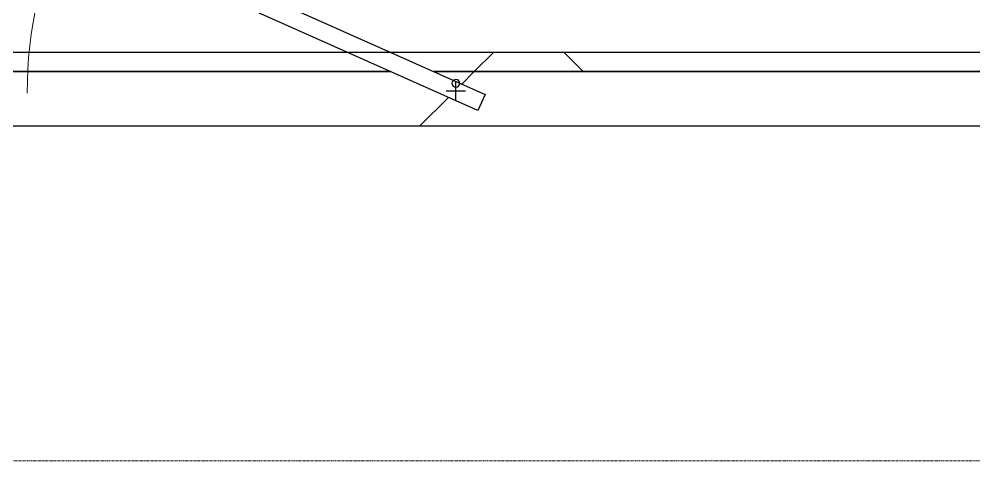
# Model space of a CAD drawing. Header units: millimetres. Extents: x -962357 to -591933, y -35273 to 59420.
# Drawn here: x -702401 to -699951, y -4320 to -3185 of the extents above; entities that cross this region are included whole.
import ezdxf

# ---------------------------------------------------------------- set-up
doc = ezdxf.new("R2010")
doc.units = ezdxf.units.MM
doc.linetypes.add('DPA_Grid _ Level 100', pattern=[10, 5.499999999999999, -1.6, 1.3, -1.6])
for name, color, linetype, lineweight in [('A-DOOR', 3, 'Continuous', 25), ('A-DOOR-E', 2, 'Continuous', 25), ('A-DOOR-OPNG', 2, 'Continuous', 9), ('A-GLAZ-CURT', 2, 'Continuous', 9), ('A-WALL', 5, 'Continuous', 9), ('A-WALL-FNSH', 2, 'Continuous', 9), ('A-WALL-PATT', 1, 'Continuous', 9), ('S-GRID', 251, 'Continuous', 9)]:
    doc.layers.add(name, color=color, linetype=linetype, lineweight=lineweight)
doc.layers.add('A11_ALU.SOLID SHEET', color=2, linetype='Continuous')

# ---------------------------------------------------------------- blocks, each defined once
blk = doc.blocks.new('DPA_AC-SG-PI - A1_1200x1300 mm-9677159-4130-01 MULTI-PURPOSE LEVEL - REFLECTED CEILING PLAN')
at = {"layer": 'A-DOOR'}
for p, q in [((-500.0000000000108, 4.999999999997637), (-500.0000000000107, -45.00000000000237)), ((-525.0000000000109, -20.00000000000244), (-475.0000000000108, -20.00000000000229))]:
    blk.add_line(p, q, dxfattribs=at)
for centre, radius, start, end in [((-500.0000000000109, -39.99999999999541), 10.00000000000006, 9.363552982228622e-13, 180), ((-500.0000000000109, -39.99999999999535), 9.999999999999998, 180.0000000000008, 3.053332494204976e-13)]:
    blk.add_arc(centre, radius, start, end, dxfattribs=at)
at = {"layer": 'A-DOOR-E'}
for p, q in [((-575.0000000000101, -11.1347820981508), (-556.6435426501286, 29.95098762278775)), ((-556.6435426501287, 29.95098762278768), (511.6348485705374, -447.3385181948065)), ((493.2783912206557, -488.4242879157449), (-575.0000000000102, -11.13478209815086)), ((511.6348485705374, -447.3385181948065), (493.2783912206559, -488.4242879157449))]:
    blk.add_line(p, q, dxfattribs=at)
at = {"layer": 'A-DOOR-OPNG'}
blk.add_arc((-500.0000000000114, -14.801341446467), 1100.000000000004, 334.7441904225977, 0, dxfattribs=at)
blk = doc.blocks.new('PPLS-PP19_Custom Tile Pattern - Custom Tile Pattern-V106-4130-01 MULTI-PURPOSE LEVEL - REFLECTED CEILING PLAN')
at = {"layer": 'A-GLAZ-CURT'}
for p, q in [((-299.9999999999978, 0), (300.0000000000038, 0)), ((300.0000000000028, 0), (-299.9999999999989, 0)), ((-134.1553164078077, 0), (-140.0311536425523, 0)), ((230.0635544460057, 0), (300.0000000000032, 0)), ((-299.9999999999989, -50), (299.9999999999989, -50)), ((299.9999999999989, -50), (-299.9999999999989, -50))]:
    blk.add_line(p, q, dxfattribs=at)
at = {"layer": 'A-GLAZ-CURT', "flags": 128}
for points in [[(-299.9999999999291, 0), (-291.5579271578419, 0), (-283.2962501177914, 0), (-275.2006653386509, 0), (-267.2568862827311, 0), (-259.4513341188525, 0), (-251.7713773180666, 0), (-244.2044505548429, 0)], [(-244.3904541037388, 0), (-251.9583922854113, 0), (-259.6682279358273, 0), (-267.5104178323795, 0), (-275.4754187524607, 0), (-283.5536874734641, 0), (-291.7346292165278, 0), (-299.9999999999984, 0)], [(-242.8039474336601, 0), (-236.7379885036499, 0), (-229.3594258389572, 0), (-222.0561973574285, 0), (-214.8268318458922, 0), (-207.7113074397569, 0), (-200.7592806156962, 0), (-194.0204078503835, 0), (-187.5443456204927, 0), (-181.380750402697, 0)], [(-190.4397481548428, 0), (-196.3721860977291, 0), (-202.5805757668481, 0), (-209.0421273088342, 0), (-215.7340508703222, 0), (-222.6335565979468, 0), (-229.7184430370499, 0), (-236.9739566134157, 0), (-242.7985335472215, 0)], [(-149.4238038461574, 0), (-141.8432468194137, 0), (-132.8123665734558, 0), (-126.0829288613648, 0)]]:
    blk.add_lwpolyline(points, dxfattribs=at)
at = {"layer": 'A-GLAZ-CURT'}
for points, knots in [([(-299.9999999999984, 0), (-284.6541107187996, 0), (-264.9245175696668, 0), (-246.9593695370918, 0), (-242.7841810344395, 0)], [-5323.127838560466, -5323.127838560466, -5323.127838560466, -5323.127838560466, -4502.809032409816, -4247.087510167887, -4247.087510167887, -4247.087510167887, -4247.087510167887]), ([(-247.4035089151013, 0), (-249.501032428165, 0), (-251.6563645258325, 0), (-253.5156992996445, 0), (-253.6863130921233, 0)], [-664.1098717510731, -664.1098717510731, -664.1098717510731, -664.1098717510731, -543.655514292549, -531.287897400859, -531.287897400859, -531.287897400859, -531.287897400859]), ([(-241.1751914328838, 0), (-216.6058302972171, 0), (-172.9242948892299, 0), (-138.3100208721065, 0), (-124.9066334551213, 0)], [-4214.142872193701, -4214.142872193701, -4214.142872193701, -4214.142872193701, -2700.551212340778, -1108.984966366765, -1108.984966366765, -1108.984966366765, -1108.984966366765]), ([(-159.2149651246458, 0), (-159.5501712894399, 0), (-163.3635522591938, 0), (-174.0180121554674, 0), (-185.589279021652, 0), (-209.7703495558946, 0), (-227.3592650641782, 0), (-238.9157990260334, 0), (-240.0784780343094, 0)], [-2257.973563953647, -2257.973563953647, -2257.973563953647, -2257.973563953647, -2237.412285522005, -2029.680487282063, -1755.085330733373, -1400.429864118236, -858.0791934262938, -796.9318461012876, -796.9318461012876, -796.9318461012876, -796.9318461012876]), ([(-143.3303501069082, 0), (-144.6922460522569, 0), (-149.8600285378072, 0), (-162.0120863495568, 0), (-177.9068292953062, 0), (-199.456180678314, 0), (-215.4381234346895, 0), (-225.49352398904, 0), (-226.7258063122683, 0)], [-2390.191866475946, -2390.191866475946, -2390.191866475946, -2390.191866475946, -2308.929705799177, -2113.765672227414, -1763.376602763197, -1422.553701537355, -978.0334545294152, -910.5492824670273, -910.5492824670273, -910.5492824670273, -910.5492824670273]), ([(-127.9912006645575, 0), (-130.5624240440629, 0), (-136.7927849748351, 0), (-144.4455708794011, 0), (-147.0841935534348, 0)], [-5691.037616735102, -5691.037616735102, -5691.037616735102, -5691.037616735102, -5508.838256812145, -5319.882989556726, -5319.882989556726, -5319.882989556726, -5319.882989556726]), ([(-65.85110906849718, 0), (-70.45588884079694, 0), (-83.9462817863427, 0), (-110.9444640690846, 0), (-128.6692076298172, 0), (-142.3819568812219, 0), (-143.563027144854, 0)], [-7788.403577489714, -7788.403577489714, -7788.403577489714, -7788.403577489714, -7508.296369042832, -7004.680443957059, -6449.282163441176, -6393.46562331245, -6393.46562331245, -6393.46562331245, -6393.46562331245]), ([(-118.2339182442892, 0), (-119.3926623176899, 0), (-122.1211581259989, 0), (-125.4313595391394, 0), (-127.0328181491034, 0), (-127.4094027189929, 0)], [-164.2498133193576, -164.2498133193576, -164.2498133193576, -164.2498133193576, -98.53955165776824, -24.53955165776824, 0, 0, 0, 0]), ([(-126.4973451758026, 0), (-122.4377529074154, 0), (-108.7102330595801, 0), (-90.75867151001863, 0), (-77.18535255251972, 0), (-72.25479892384405, 0)], [-5231.017328164736, -5231.017328164736, -5231.017328164736, -5231.017328164736, -4994.692868998953, -4542.524482222521, -4234.633075180976, -4234.633075180976, -4234.633075180976, -4234.633075180976]), ([(-125.7451697929296, 0), (-125.27768970888, 0), (-120.3784676442176, 0), (-107.3038801237617, 0), (-90.42250723795011, 0), (-75.25859871688213, 0), (-68.40562277611555, 0), (-65.12079453911907, 0), (-63.63448231288823, 0)], [-4082.700898962139, -4082.700898962139, -4082.700898962139, -4082.700898962139, -4054.690705040132, -3793.097031569232, -3402.597031569232, -3144.956778503062, -3050.982047857, -2969.23701742701, -2969.23701742701, -2969.23701742701, -2969.23701742701]), ([(-114.88562842008, 0), (-107.9823074473768, 0), (-98.74352815229038, 0), (-91.16593428590532, 0), (-90.5072292418808, 0)], [-6773.88885275696, -6773.88885275696, -6773.88885275696, -6773.88885275696, -6236.997189321368, -6184.855039473747, -6184.855039473747, -6184.855039473747, -6184.855039473747]), ([(-58.72336962875573, 0), (-59.5831300777537, 0), (-65.71123985562879, 0), (-81.22851854244583, 0), (-99.36633608001348, 0), (-111.4497480856916, 0), (-113.2767884464847, 0)], [-1113.463881535129, -1113.463881535129, -1113.463881535129, -1113.463881535129, -1060.008380350602, -740.0689329546917, -229.4896051318742, -123.7182090594602, -123.7182090594602, -123.7182090594602, -123.7182090594602]), ([(-39.18734317908172, 0), (-39.71258145213941, 0), (-45.28858789718337, 0), (-56.24197996449569, 0), (-75.58761654317699, 0), (-91.96197830285615, 0), (-103.1877672627454, 0), (-106.0616118109161, 0)], [-1826.8291570343, -1826.8291570343, -1826.8291570343, -1826.8291570343, -1792.52157805606, -1466.981641949904, -1208.454564064433, -789.4026579716441, -608.9430523447672, -608.9430523447672, -608.9430523447672, -608.9430523447672]), ([(-96.37625408068021, 0), (-96.17870656620624, 0), (-90.90609907198649, 0), (-71.33017634931201, 0), (-42.5254934899675, 0), (-15.24000102824865, 0), (-3.805568567203985, 0), (-0.9740655214415825, 0)], [-5115.121639696041, -5115.121639696041, -5115.121639696041, -5115.121639696041, -5103.22962322481, -4799.173296206279, -4065.652676182547, -3589.737505169896, -3410.081093130695, -3410.081093130695, -3410.081093130695, -3410.081093130695]), ([(-67.91326107810627, 0), (-72.97856109909532, 0), (-81.12795851073109, 0), (-89.15597662141418, 0), (-91.80559192195098, 0)], [-2627.997013109724, -2627.997013109724, -2627.997013109724, -2627.997013109724, -2193.204657934653, -1970.997759832293, -1970.997759832293, -1970.997759832293, -1970.997759832293]), ([(-79.52672957719277, 0), (-79.27369480962878, 0), (-74.88352927197232, 0), (-70.88546713644756, 0), (-67.35248603092145, 0)], [-1286.743147440051, -1286.743147440051, -1286.743147440051, -1286.743147440051, -1274.333717328133, -1073.568929578886, -1073.568929578886, -1073.568929578886, -1073.568929578886]), ([(-29.03122797420094, 0), (-33.97196961305419, 0), (-43.74253781487462, 0), (-55.79719085341826, 0), (-63.26288024296683, 0), (-65.46159853653543, 0)], [-2680.714890500105, -2680.714890500105, -2680.714890500105, -2680.714890500105, -2413.671296212576, -2161.752162362049, -2037.34331678008, -2037.34331678008, -2037.34331678008, -2037.34331678008]), ([(31.18475306860105, 0), (25.97299666165181, 0), (11.99102059830324, 0), (-16.91664501796264, 0), (-42.17427451647328, 0), (-56.3807743429311, 0), (-58.45626022334771, 0)], [-4496.803626892033, -4496.803626892033, -4496.803626892033, -4496.803626892033, -4222.08060388381, -3745.412742579946, -2981.410124783384, -2831.320802117206, -2831.320802117206, -2831.320802117206, -2831.320802117206]), ([(-49.79213335682148, 0), (-48.17241643979253, 0), (-45.36145186580518, 0), (-42.61944773554609, 0), (-41.75546043389007, 0)], [-4417.753599624107, -4417.753599624107, -4417.753599624107, -4417.753599624107, -4321.566175272766, -4270.495146303301, -4270.495146303301, -4270.495146303301, -4270.495146303301]), ([(70.96338923627377, 0), (70.7056368186237, 0), (65.31858946689866, 0), (53.51687155723335, 0), (37.0003579027407, 0), (24.07120131880763, 0), (12.82263566705421, 0), (-2.900071709926884, 0), (-20.61731499630589, 0), (-32.80925829134251, 0), (-42.44622276501045, 0), (-47.04240099128319, 0), (-47.78224081643037, 0)], [-2966.590051460261, -2966.590051460261, -2966.590051460261, -2966.590051460261, -2950.589684959112, -2634.532728066845, -2313.748532695564, -2106.613311161418, -1925.670640682617, -1617.263037015003, -1290.787923108904, -1039.307307553748, -819.7162102843007, -773.8930569026775, -773.8930569026775, -773.8930569026775, -773.8930569026775]), ([(-45.85290509693177, 0), (-42.95915314128003, 0), (-37.82122001001523, 0), (-33.5898244284966, 0), (-32.34178223294321, 0)], [-3487.344885443157, -3487.344885443157, -3487.344885443157, -3487.344885443157, -3315.260113463441, -3238.248822197217, -3238.248822197217, -3238.248822197217, -3238.248822197217]), ([(2.805282608032497, 0), (-4.741110135289443, 0), (-14.67144132152916, 0), (-28.88299940290097, 0), (-31.34506335561689, 0)], [-9880.810508755609, -9880.810508755609, -9880.810508755609, -9880.810508755609, -9424.652048762604, -9299.58636118175, -9299.58636118175, -9299.58636118175, -9299.58636118175]), ([(-31.34381812237648, 0), (-28.39073948664193, 0), (-16.98536918219066, 0), (8.833448043987243, 0), (43.35738756668092, 0), (68.49955741948152, 0), (77.94502446521277, 0), (79.34028132813306, 0)], [-6062.162279070968, -6062.162279070968, -6062.162279070968, -6062.162279070968, -5862.463378796257, -5340.621927778804, -4573.028122436421, -4094.177415012907, -3998.44746066383, -3998.44746066383, -3998.44746066383, -3998.44746066383]), ([(-28.97711005555022, 0), (-28.66148100096581, 0), (-27.38851973327486, 0), (-24.4549214895994, 0), (-22.56484124329438, 0)], [-166.5482824774826, -166.5482824774826, -166.5482824774826, -166.5482824774826, -102.0649303139917, 0, 0, 0, 0]), ([(-22.56484124329438, 0), (-20.26539620286623, 0), (-17.02905547370613, 0), (-12.72556009658431, 0), (-10.87452644017145, 0), (-9.8842106130073, 0)], [-56468.19226323171, -56468.19226323171, -56468.19226323171, -56468.19226323171, -56344.02201719829, -56303.22986108955, -56238.99220521019, -56238.99220521019, -56238.99220521019, -56238.99220521019]), ([(-21.22237106419165, 0), (-19.38165418859379, 0), (-11.76367838276733, 0), (-1.279169564861594, 0), (4.48552248177255, 0)], [-2989.152758951277, -2989.152758951277, -2989.152758951277, -2989.152758951277, -2864.387348706021, -2490.960632459396, -2490.960632459396, -2490.960632459396, -2490.960632459396]), ([(0.537300791800631, 0), (-2.199436313233418, 0), (-6.872899962070161, 0), (-11.03884985904381, 0), (-12.40599079120428, 0)], [-2679.349430316974, -2679.349430316974, -2679.349430316974, -2679.349430316974, -2518.501679742808, -2435.772209379067, -2435.772209379067, -2435.772209379067, -2435.772209379067]), ([(-3.351439757438596, 0), (-0.5919676634220354, 0), (14.04167504103416, 0), (42.82156093396551, 0), (88.71694126462229, 0), (120.6262694006116, 0), (138.2766539667697, 0), (138.5290510578991, 0)], [-439.8214741250526, -439.8214741250526, -439.8214741250526, -439.8214741250526, -429.6065835215981, -390.2535983132258, -346.3133040765882, -291.3706819616801, -290.5735001596586, -290.5735001596586, -290.5735001596586, -290.5735001596586]), ([(3.429097740140772, 0), (4.553853126873017, 0), (8.003682753529807, 0), (15.96959360115141, 0), (22.53571502320936, 0), (24.48793242004902, 0)], [-211.1821955164211, -211.1821955164211, -211.1821955164211, -211.1821955164211, -206.4166161812279, -198.2144270047012, -187.7175071257076, -187.7175071257076, -187.7175071257076, -187.7175071257076]), ([(103.086102149918, 0), (101.0765583780943, 0), (86.30564249045806, 0), (63.3384571683587, 0), (37.01328367119491, 0), (25.28574721410362, 0), (20.85146283078378, 0)], [-375.4350142514151, -375.4350142514151, -375.4350142514151, -375.4350142514151, -369.1474524877365, -330.1531009331262, -307.5164375748074, -289.3978234854658, -289.3978234854658, -289.3978234854658, -289.3978234854658]), ([(21.53182920412997, 0), (22.04112970270769, 0), (24.59628462128009, 0), (31.00390230001102, 0), (39.04462696916614, 0), (48.2862443177462, 0), (52.82888685806588, 0), (53.94689301669391, 0)], [-1992.768505967516, -1992.768505967516, -1992.768505967516, -1992.768505967516, -1956.422387079384, -1818.904206463147, -1645.594512562315, -1443.202566082224, -1370.028347852666, -1370.028347852666, -1370.028347852666, -1370.028347852666]), ([(136.4440288141199, 0), (121.6583706280937, 0), (86.93389771084938, 0), (51.1608928246887, 0), (31.18475306860105, 0)], [-106.7505556926119, -106.7505556926119, -106.7505556926119, -106.7505556926119, -59.61098393454304, 0, 0, 0, 0]), ([(36.2898998127141, 0), (37.76857420280056, 0), (46.69008869358687, 0), (52.79540699446589, 0), (56.28849292285565, 0)], [-314.5985229821054, -314.5985229821054, -314.5985229821054, -314.5985229821054, -305.8996237611004, -292.4588610846944, -292.4588610846944, -292.4588610846944, -292.4588610846944]), ([(100.3350938347088, 0), (90.44478906648813, 0), (75.1518509541839, 0), (57.81904397545785, 0), (46.50557653677259, 0), (41.82935470892414, 0), (38.22015515054094, 0), (37.25139981297827, 0)], [-395.7772832726122, -395.7772832726122, -395.7772832726122, -395.7772832726122, -357.6226654766545, -341.2676874906664, -334.000313616036, -326.1556604462396, -321.9784102812424, -321.9784102812424, -321.9784102812424, -321.9784102812424]), ([(39.03411370782819, 0), (43.26897909127443, 0), (54.38608108731476, 0), (67.15193100210699, 0), (72.97067717382693, 0)], [-4639.627445942157, -4639.627445942157, -4639.627445942157, -4639.627445942157, -4353.683244374042, -3976.823525093277, -3976.823525093277, -3976.823525093277, -3976.823525093277]), ([(96.69799330994368, 0), (97.00645197214136, 0), (100.3083504096029, 0), (108.973032061335, 0), (120.7890949346066, 0), (139.9398412701694, 0), (160.9428953288958, 0), (176.344385270444, 0), (182.650075806084, 0)], [-2253.53333088619, -2253.53333088619, -2253.53333088619, -2253.53333088619, -2233.599744174227, -2052.234780633856, -1843.028542677145, -1530.398969539861, -1095.004608069711, -662.8039208488808, -662.8039208488808, -662.8039208488808, -662.8039208488808]), ([(131.3547212430753, 0), (132.8628519927305, 0), (139.4962254976275, 0), (147.9508946508897, 0), (152.5613157077023, 0)], [-625.9102155278835, -625.9102155278835, -625.9102155278835, -625.9102155278835, -618.9811607034812, -603.6623398150941, -603.6623398150941, -603.6623398150941, -603.6623398150941]), ([(162.750755255759, 0), (165.3959284444909, 0), (168.7242216034023, 0), (170.6633337173261, 0), (170.701488826031, 0)], [-111.2642238282045, -111.2642238282045, -111.2642238282045, -111.2642238282045, -56.74268774283686, -55.63211191410228, -55.63211191410228, -55.63211191410228, -55.63211191410228]), ([(300.0000000000038, 0), (286.5269365065951, 0), (254.2172780963047, 0), (207.1075128519404, 0), (179.7659504424525, 0), (166.1762736292109, 0), (164.888210080672, 0)], [-285.253231829597, -285.253231829597, -285.253231829597, -285.253231829597, -244.6936876600021, -187.9876754075372, -143.7767246948678, -138.7718425116958, -138.7718425116958, -138.7718425116958, -138.7718425116958]), ([(171.5101296773628, 0), (176.4776319510012, 0), (188.593479276657, 0), (194.3246559112802, 0), (195.6629819321242, 0)], [-7971.819558589141, -7971.819558589141, -7971.819558589141, -7971.819558589141, -7784.112253151312, -7707.765649929896, -7707.765649929896, -7707.765649929896, -7707.765649929896]), ([(185.7662402999342, 0), (186.9100443648931, 0), (192.6420816689819, 0), (208.8195203165628, 0), (219.4202161256193, 0), (230.0635544459971, 0)], [-46.25728083723212, -46.25728083723212, -46.25728083723212, -46.25728083723212, -41.6238571702375, -24.45983091512619, -6.650680006714538e-12, -6.650680006714538e-12, -6.650680006714538e-12, -6.650680006714538e-12]), ([(219.7772157337146, 0), (225.3465214118782, 0), (244.4219256363742, 0), (264.9216878827867, 0), (275.9662703713325, 0), (278.9601278496058, 0)], [-6915.603923952167, -6915.603923952167, -6915.603923952167, -6915.603923952167, -6582.165592468956, -6068.46091076944, -5859.388289315193, -5859.388289315193, -5859.388289315193, -5859.388289315193]), ([(286.0771461082361, 0), (286.5527378096144, 0), (288.3201755861915, 0), (293.5866220899734, 0), (297.7565821391311, 0), (300.0000000000038, 0)], [-4011.01092870049, -4011.01092870049, -4011.01092870049, -4011.01092870049, -3959.664716640106, -3862.421464946223, -3746.957020041245, -3746.957020041245, -3746.957020041245, -3746.957020041245])]:
    blk.add_open_spline(points, degree=3, knots=knots, dxfattribs=at)
for points in [[(-122.9069829309465, 0), (-125.3051348805085, 0), (-129.5620436889672, 0), (-133.8189524973843, 0)], [(-108.519909596465, 0), (-104.305779721484, 0), (-99.20422929603147, 0), (-91.46231014075386, 0)], [(67.79642330635946, 0), (71.71176089242454, 0), (75.68641624091184, 0), (79.60490528327392, 0)]]:
    blk.add_open_spline(points, degree=3, dxfattribs=at)
blk = doc.blocks.new('PPLS-PP19_Custom Tile Pattern - Custom Tile Pattern-V70-4130-01 MULTI-PURPOSE LEVEL - REFLECTED CEILING PLAN')
at = {"layer": 'A-GLAZ-CURT'}
for p, q in [((-299.9999999999978, 0), (300.0000000000038, 0)), ((300.0000000000028, 0), (-299.9999999999989, 0)), ((-134.1553164078077, 0), (-140.0311536425523, 0)), ((230.0635544460057, 0), (300.0000000000032, 0)), ((-299.9999999999989, -50), (299.9999999999989, -50)), ((299.9999999999989, -50), (-299.9999999999989, -50))]:
    blk.add_line(p, q, dxfattribs=at)
at = {"layer": 'A-GLAZ-CURT', "flags": 128}
for points in [[(-299.9999999999291, 0), (-291.5579271578419, 0), (-283.2962501177914, 0), (-275.2006653386509, 0), (-267.2568862827311, 0), (-259.4513341188525, 0), (-251.7713773180666, 0), (-244.2044505548429, 0), (-236.7379885036499, 0), (-229.3594258389572, 0), (-222.0561973574285, 0), (-214.8268318458922, 0), (-207.7113074397569, 0), (-200.7592806156962, 0), (-194.0204078503835, 0), (-187.5443456204927, 0), (-181.380750402697, 0)], [(-190.4397481548428, 0), (-196.3721860977291, 0), (-202.5805757668481, 0), (-209.0421273088342, 0), (-215.7340508703222, 0), (-222.6335565979468, 0), (-229.7184430370499, 0), (-236.9739566134157, 0), (-244.3904541037385, 0), (-251.9583922854113, 0), (-259.6682279358273, 0), (-267.5104178323795, 0), (-275.4754187524607, 0), (-283.5536874734641, 0), (-291.7346292165278, 0), (-299.9999999999984, 0)], [(-149.4238038461574, 0), (-141.8432468194137, 0), (-132.8123665734558, 0), (-126.0829288613648, 0)]]:
    blk.add_lwpolyline(points, dxfattribs=at)
at = {"layer": 'A-GLAZ-CURT'}
for points, knots in [([(-299.9999999999984, 0), (-284.6541107187996, 0), (-236.5682086643346, 0), (-176.1421568699173, 0), (-138.3100208721066, 0), (-124.9066334551213, 0)], [-5323.127838560466, -5323.127838560466, -5323.127838560466, -5323.127838560466, -4502.809032409816, -2700.551212340778, -1108.984966366765, -1108.984966366765, -1108.984966366765, -1108.984966366765]), ([(-159.2149651246458, 0), (-159.5501712894399, 0), (-163.3635522591938, 0), (-174.0180121554674, 0), (-185.589279021652, 0), (-209.7703495558946, 0), (-232.0086830038755, 0), (-248.9410464724167, 0), (-253.5156992996445, 0), (-253.6863130921233, 0)], [-2257.973563953647, -2257.973563953647, -2257.973563953647, -2257.973563953647, -2237.412285522005, -2029.680487282063, -1755.085330733373, -1400.429864118236, -858.0791934262938, -543.655514292549, -531.287897400859, -531.287897400859, -531.287897400859, -531.287897400859]), ([(-143.3303501069082, 0), (-144.6922460522569, 0), (-149.8600285378072, 0), (-162.0120863495568, 0), (-177.9068292953062, 0), (-199.456180678314, 0), (-215.4381234346895, 0), (-225.49352398904, 0), (-226.7258063122683, 0)], [-2390.191866475946, -2390.191866475946, -2390.191866475946, -2390.191866475946, -2308.929705799177, -2113.765672227414, -1763.376602763197, -1422.553701537355, -978.0334545294152, -910.5492824670273, -910.5492824670273, -910.5492824670273, -910.5492824670273]), ([(-127.9912006645575, 0), (-130.5624240440629, 0), (-136.7927849748351, 0), (-144.4455708794011, 0), (-147.0841935534348, 0)], [-5691.037616735102, -5691.037616735102, -5691.037616735102, -5691.037616735102, -5508.838256812145, -5319.882989556726, -5319.882989556726, -5319.882989556726, -5319.882989556726]), ([(-65.85110906849718, 0), (-70.45588884079694, 0), (-83.9462817863427, 0), (-110.9444640690846, 0), (-128.6692076298172, 0), (-142.3819568812219, 0), (-143.563027144854, 0)], [-7788.403577489714, -7788.403577489714, -7788.403577489714, -7788.403577489714, -7508.296369042832, -7004.680443957059, -6449.282163441176, -6393.46562331245, -6393.46562331245, -6393.46562331245, -6393.46562331245]), ([(-118.2339182442892, 0), (-119.3926623176899, 0), (-122.1211581259989, 0), (-125.4313595391394, 0), (-127.0328181491034, 0), (-127.4094027189929, 0)], [-164.2498133193576, -164.2498133193576, -164.2498133193576, -164.2498133193576, -98.53955165776824, -24.53955165776824, 0, 0, 0, 0]), ([(-126.4973451758026, 0), (-122.4377529074154, 0), (-108.7102330595801, 0), (-90.75867151001863, 0), (-77.18535255251972, 0), (-72.25479892384405, 0)], [-5231.017328164736, -5231.017328164736, -5231.017328164736, -5231.017328164736, -4994.692868998953, -4542.524482222521, -4234.633075180976, -4234.633075180976, -4234.633075180976, -4234.633075180976]), ([(-125.7451697929296, 0), (-125.27768970888, 0), (-120.3784676442176, 0), (-107.3038801237617, 0), (-90.42250723795011, 0), (-75.25859871688213, 0), (-68.40562277611555, 0), (-65.12079453911907, 0), (-63.63448231288823, 0)], [-4082.700898962139, -4082.700898962139, -4082.700898962139, -4082.700898962139, -4054.690705040132, -3793.097031569232, -3402.597031569232, -3144.956778503062, -3050.982047857, -2969.23701742701, -2969.23701742701, -2969.23701742701, -2969.23701742701]), ([(-114.88562842008, 0), (-107.9823074473768, 0), (-98.74352815229038, 0), (-91.16593428590532, 0), (-90.5072292418808, 0)], [-6773.88885275696, -6773.88885275696, -6773.88885275696, -6773.88885275696, -6236.997189321368, -6184.855039473747, -6184.855039473747, -6184.855039473747, -6184.855039473747]), ([(-58.72336962875573, 0), (-59.5831300777537, 0), (-65.71123985562879, 0), (-81.22851854244583, 0), (-99.36633608001348, 0), (-111.4497480856916, 0), (-113.2767884464847, 0)], [-1113.463881535129, -1113.463881535129, -1113.463881535129, -1113.463881535129, -1060.008380350602, -740.0689329546917, -229.4896051318742, -123.7182090594602, -123.7182090594602, -123.7182090594602, -123.7182090594602]), ([(-39.18734317908172, 0), (-39.71258145213941, 0), (-45.28858789718337, 0), (-56.24197996449569, 0), (-75.58761654317699, 0), (-91.96197830285615, 0), (-103.1877672627454, 0), (-106.0616118109161, 0)], [-1826.8291570343, -1826.8291570343, -1826.8291570343, -1826.8291570343, -1792.52157805606, -1466.981641949904, -1208.454564064433, -789.4026579716441, -608.9430523447672, -608.9430523447672, -608.9430523447672, -608.9430523447672]), ([(-96.37625408068021, 0), (-96.17870656620624, 0), (-90.90609907198649, 0), (-71.33017634931201, 0), (-42.5254934899675, 0), (-15.24000102824865, 0), (-3.805568567203985, 0), (-0.9740655214415825, 0)], [-5115.121639696041, -5115.121639696041, -5115.121639696041, -5115.121639696041, -5103.22962322481, -4799.173296206279, -4065.652676182547, -3589.737505169896, -3410.081093130695, -3410.081093130695, -3410.081093130695, -3410.081093130695]), ([(-67.91326107810627, 0), (-72.97856109909532, 0), (-81.12795851073109, 0), (-89.15597662141418, 0), (-91.80559192195098, 0)], [-2627.997013109724, -2627.997013109724, -2627.997013109724, -2627.997013109724, -2193.204657934653, -1970.997759832293, -1970.997759832293, -1970.997759832293, -1970.997759832293]), ([(-79.52672957719277, 0), (-79.27369480962878, 0), (-74.88352927197232, 0), (-70.88546713644756, 0), (-67.35248603092145, 0)], [-1286.743147440051, -1286.743147440051, -1286.743147440051, -1286.743147440051, -1274.333717328133, -1073.568929578886, -1073.568929578886, -1073.568929578886, -1073.568929578886]), ([(-29.03122797420094, 0), (-33.97196961305419, 0), (-43.74253781487462, 0), (-55.79719085341826, 0), (-63.26288024296683, 0), (-65.46159853653543, 0)], [-2680.714890500105, -2680.714890500105, -2680.714890500105, -2680.714890500105, -2413.671296212576, -2161.752162362049, -2037.34331678008, -2037.34331678008, -2037.34331678008, -2037.34331678008]), ([(31.18475306860105, 0), (25.97299666165181, 0), (11.99102059830324, 0), (-16.91664501796264, 0), (-42.17427451647328, 0), (-56.3807743429311, 0), (-58.45626022334771, 0)], [-4496.803626892033, -4496.803626892033, -4496.803626892033, -4496.803626892033, -4222.08060388381, -3745.412742579946, -2981.410124783384, -2831.320802117206, -2831.320802117206, -2831.320802117206, -2831.320802117206]), ([(-49.79213335682148, 0), (-48.17241643979253, 0), (-45.36145186580518, 0), (-42.61944773554609, 0), (-41.75546043389007, 0)], [-4417.753599624107, -4417.753599624107, -4417.753599624107, -4417.753599624107, -4321.566175272766, -4270.495146303301, -4270.495146303301, -4270.495146303301, -4270.495146303301]), ([(70.96338923627377, 0), (70.7056368186237, 0), (65.31858946689866, 0), (53.51687155723335, 0), (37.0003579027407, 0), (24.07120131880763, 0), (12.82263566705421, 0), (-2.900071709926884, 0), (-20.61731499630589, 0), (-32.80925829134251, 0), (-42.44622276501045, 0), (-47.04240099128319, 0), (-47.78224081643037, 0)], [-2966.590051460261, -2966.590051460261, -2966.590051460261, -2966.590051460261, -2950.589684959112, -2634.532728066845, -2313.748532695564, -2106.613311161418, -1925.670640682617, -1617.263037015003, -1290.787923108904, -1039.307307553748, -819.7162102843007, -773.8930569026775, -773.8930569026775, -773.8930569026775, -773.8930569026775]), ([(-45.85290509693177, 0), (-42.95915314128003, 0), (-37.82122001001523, 0), (-33.5898244284966, 0), (-32.34178223294321, 0)], [-3487.344885443157, -3487.344885443157, -3487.344885443157, -3487.344885443157, -3315.260113463441, -3238.248822197217, -3238.248822197217, -3238.248822197217, -3238.248822197217]), ([(2.805282608032497, 0), (-4.741110135289443, 0), (-14.67144132152916, 0), (-28.88299940290097, 0), (-31.34506335561689, 0)], [-9880.810508755609, -9880.810508755609, -9880.810508755609, -9880.810508755609, -9424.652048762604, -9299.58636118175, -9299.58636118175, -9299.58636118175, -9299.58636118175]), ([(-31.34381812237648, 0), (-28.39073948664193, 0), (-16.98536918219066, 0), (8.833448043987243, 0), (43.35738756668092, 0), (68.49955741948152, 0), (77.94502446521277, 0), (79.34028132813306, 0)], [-6062.162279070968, -6062.162279070968, -6062.162279070968, -6062.162279070968, -5862.463378796257, -5340.621927778804, -4573.028122436421, -4094.177415012907, -3998.44746066383, -3998.44746066383, -3998.44746066383, -3998.44746066383]), ([(-28.97711005555022, 0), (-28.66148100096581, 0), (-27.38851973327486, 0), (-24.4549214895994, 0), (-22.56484124329438, 0)], [-166.5482824774826, -166.5482824774826, -166.5482824774826, -166.5482824774826, -102.0649303139917, 0, 0, 0, 0]), ([(-22.56484124329438, 0), (-20.26539620286623, 0), (-17.02905547370613, 0), (-12.72556009658431, 0), (-10.87452644017145, 0), (-9.8842106130073, 0)], [-56468.19226323171, -56468.19226323171, -56468.19226323171, -56468.19226323171, -56344.02201719829, -56303.22986108955, -56238.99220521019, -56238.99220521019, -56238.99220521019, -56238.99220521019]), ([(-21.22237106419165, 0), (-19.38165418859379, 0), (-11.76367838276733, 0), (-1.279169564861594, 0), (4.48552248177255, 0)], [-2989.152758951277, -2989.152758951277, -2989.152758951277, -2989.152758951277, -2864.387348706021, -2490.960632459396, -2490.960632459396, -2490.960632459396, -2490.960632459396]), ([(0.537300791800631, 0), (-2.199436313233418, 0), (-6.872899962070161, 0), (-11.03884985904381, 0), (-12.40599079120428, 0)], [-2679.349430316974, -2679.349430316974, -2679.349430316974, -2679.349430316974, -2518.501679742808, -2435.772209379067, -2435.772209379067, -2435.772209379067, -2435.772209379067]), ([(-3.351439757438596, 0), (-0.5919676634220354, 0), (14.04167504103416, 0), (42.82156093396551, 0), (88.71694126462229, 0), (120.6262694006116, 0), (138.2766539667697, 0), (138.5290510578991, 0)], [-439.8214741250526, -439.8214741250526, -439.8214741250526, -439.8214741250526, -429.6065835215981, -390.2535983132258, -346.3133040765882, -291.3706819616801, -290.5735001596586, -290.5735001596586, -290.5735001596586, -290.5735001596586]), ([(3.429097740140772, 0), (4.553853126873017, 0), (8.003682753529807, 0), (15.96959360115141, 0), (22.53571502320936, 0), (24.48793242004902, 0)], [-211.1821955164211, -211.1821955164211, -211.1821955164211, -211.1821955164211, -206.4166161812279, -198.2144270047012, -187.7175071257076, -187.7175071257076, -187.7175071257076, -187.7175071257076]), ([(103.086102149918, 0), (101.0765583780943, 0), (86.30564249045806, 0), (63.3384571683587, 0), (37.01328367119491, 0), (25.28574721410362, 0), (20.85146283078378, 0)], [-375.4350142514151, -375.4350142514151, -375.4350142514151, -375.4350142514151, -369.1474524877365, -330.1531009331262, -307.5164375748074, -289.3978234854658, -289.3978234854658, -289.3978234854658, -289.3978234854658]), ([(21.53182920412997, 0), (22.04112970270769, 0), (24.59628462128009, 0), (31.00390230001102, 0), (39.04462696916614, 0), (48.2862443177462, 0), (52.82888685806588, 0), (53.94689301669391, 0)], [-1992.768505967516, -1992.768505967516, -1992.768505967516, -1992.768505967516, -1956.422387079384, -1818.904206463147, -1645.594512562315, -1443.202566082224, -1370.028347852666, -1370.028347852666, -1370.028347852666, -1370.028347852666]), ([(136.4440288141199, 0), (121.6583706280937, 0), (86.93389771084938, 0), (51.1608928246887, 0), (31.18475306860105, 0)], [-106.7505556926119, -106.7505556926119, -106.7505556926119, -106.7505556926119, -59.61098393454304, 0, 0, 0, 0]), ([(36.2898998127141, 0), (37.76857420280056, 0), (46.69008869358687, 0), (52.79540699446589, 0), (56.28849292285565, 0)], [-314.5985229821054, -314.5985229821054, -314.5985229821054, -314.5985229821054, -305.8996237611004, -292.4588610846944, -292.4588610846944, -292.4588610846944, -292.4588610846944]), ([(100.3350938347088, 0), (90.44478906648813, 0), (75.1518509541839, 0), (57.81904397545785, 0), (46.50557653677259, 0), (41.82935470892414, 0), (38.22015515054094, 0), (37.25139981297827, 0)], [-395.7772832726122, -395.7772832726122, -395.7772832726122, -395.7772832726122, -357.6226654766545, -341.2676874906664, -334.000313616036, -326.1556604462396, -321.9784102812424, -321.9784102812424, -321.9784102812424, -321.9784102812424]), ([(39.03411370782819, 0), (43.26897909127443, 0), (54.38608108731476, 0), (67.15193100210699, 0), (72.97067717382693, 0)], [-4639.627445942157, -4639.627445942157, -4639.627445942157, -4639.627445942157, -4353.683244374042, -3976.823525093277, -3976.823525093277, -3976.823525093277, -3976.823525093277]), ([(96.69799330994368, 0), (97.00645197214136, 0), (100.3083504096029, 0), (108.973032061335, 0), (120.7890949346066, 0), (139.9398412701694, 0), (160.9428953288958, 0), (176.344385270444, 0), (182.650075806084, 0)], [-2253.53333088619, -2253.53333088619, -2253.53333088619, -2253.53333088619, -2233.599744174227, -2052.234780633856, -1843.028542677145, -1530.398969539861, -1095.004608069711, -662.8039208488808, -662.8039208488808, -662.8039208488808, -662.8039208488808]), ([(131.3547212430753, 0), (132.8628519927305, 0), (139.4962254976275, 0), (147.9508946508897, 0), (152.5613157077023, 0)], [-625.9102155278835, -625.9102155278835, -625.9102155278835, -625.9102155278835, -618.9811607034812, -603.6623398150941, -603.6623398150941, -603.6623398150941, -603.6623398150941]), ([(162.750755255759, 0), (165.3959284444909, 0), (168.7242216034023, 0), (170.6633337173261, 0), (170.701488826031, 0)], [-111.2642238282045, -111.2642238282045, -111.2642238282045, -111.2642238282045, -56.74268774283686, -55.63211191410228, -55.63211191410228, -55.63211191410228, -55.63211191410228]), ([(300.0000000000038, 0), (286.5269365065951, 0), (254.2172780963047, 0), (207.1075128519404, 0), (179.7659504424525, 0), (166.1762736292109, 0), (164.888210080672, 0)], [-285.253231829597, -285.253231829597, -285.253231829597, -285.253231829597, -244.6936876600021, -187.9876754075372, -143.7767246948678, -138.7718425116958, -138.7718425116958, -138.7718425116958, -138.7718425116958]), ([(171.5101296773628, 0), (176.4776319510012, 0), (188.593479276657, 0), (194.3246559112802, 0), (195.6629819321242, 0)], [-7971.819558589141, -7971.819558589141, -7971.819558589141, -7971.819558589141, -7784.112253151312, -7707.765649929896, -7707.765649929896, -7707.765649929896, -7707.765649929896]), ([(185.7662402999342, 0), (186.9100443648931, 0), (192.6420816689819, 0), (208.8195203165628, 0), (219.4202161256193, 0), (230.0635544459971, 0)], [-46.25728083723212, -46.25728083723212, -46.25728083723212, -46.25728083723212, -41.6238571702375, -24.45983091512619, -6.650680006714538e-12, -6.650680006714538e-12, -6.650680006714538e-12, -6.650680006714538e-12]), ([(219.7772157337146, 0), (225.3465214118782, 0), (244.4219256363742, 0), (264.9216878827867, 0), (275.9662703713325, 0), (278.9601278496058, 0)], [-6915.603923952167, -6915.603923952167, -6915.603923952167, -6915.603923952167, -6582.165592468956, -6068.46091076944, -5859.388289315193, -5859.388289315193, -5859.388289315193, -5859.388289315193]), ([(286.0771461082361, 0), (286.5527378096144, 0), (288.3201755861915, 0), (293.5866220899734, 0), (297.7565821391311, 0), (300.0000000000038, 0)], [-4011.01092870049, -4011.01092870049, -4011.01092870049, -4011.01092870049, -3959.664716640106, -3862.421464946223, -3746.957020041245, -3746.957020041245, -3746.957020041245, -3746.957020041245])]:
    blk.add_open_spline(points, degree=3, knots=knots, dxfattribs=at)
for points in [[(-122.9069829309465, 0), (-125.3051348805085, 0), (-129.5620436889672, 0), (-133.8189524973843, 0)], [(-108.519909596465, 0), (-104.305779721484, 0), (-99.20422929603147, 0), (-91.46231014075386, 0)], [(67.79642330635946, 0), (71.71176089242454, 0), (75.68641624091184, 0), (79.60490528327392, 0)]]:
    blk.add_open_spline(points, degree=3, dxfattribs=at)
blk = doc.blocks.new('PPLS-PP19_Custom Tile Pattern - Custom Tile Pattern-V88-4130-01 MULTI-PURPOSE LEVEL - REFLECTED CEILING PLAN')
at = {"layer": 'A-GLAZ-CURT'}
for p, q in [((-299.9999999999978, 0), (-78.9795917632857, 0)), ((-78.97959176328668, 0), (-299.9999999999989, 0)), ((-134.1553164078077, 0), (-140.0311536425523, 0)), ((31.33581177034077, 0), (300.0000000000038, 0)), ((300.0000000000028, 0), (31.33581177033978, 0)), ((230.0635544460057, 0), (300.0000000000032, 0)), ((-299.9999999999989, -50), (32.93135308255992, -50)), ((32.93135308255996, -50), (-299.9999999999989, -50)), ((143.2467566161433, -50), (299.9999999999989, -50)), ((299.9999999999989, -50), (143.2467566161434, -50))]:
    blk.add_line(p, q, dxfattribs=at)
at = {"layer": 'A-GLAZ-CURT', "flags": 128}
for points in [[(-299.9999999999291, 0), (-291.5579271578419, 0), (-283.2962501177914, 0), (-275.2006653386509, 0), (-267.2568862827311, 0), (-259.4513341188525, 0), (-251.7713773180666, 0), (-244.2044505548429, 0), (-236.7379885036499, 0), (-229.3594258389572, 0), (-222.0561973574285, 0), (-214.8268318458922, 0), (-207.7113074397569, 0), (-200.7592806156962, 0), (-194.0204078503835, 0), (-187.5443456204927, 0), (-181.380750402697, 0)], [(-190.4397481548428, 0), (-196.3721860977291, 0), (-202.5805757668481, 0), (-209.0421273088342, 0), (-215.7340508703222, 0), (-222.6335565979468, 0), (-229.7184430370499, 0), (-236.9739566134157, 0), (-244.3904541037385, 0), (-251.9583922854113, 0), (-259.6682279358273, 0), (-267.5104178323795, 0), (-275.4754187524607, 0), (-283.5536874734641, 0), (-291.7346292165278, 0), (-299.9999999999984, 0)], [(-149.4238038461574, 0), (-141.8432468194137, 0), (-132.8123665734558, 0), (-126.0829288613648, 0)]]:
    blk.add_lwpolyline(points, dxfattribs=at)
at = {"layer": 'A-GLAZ-CURT'}
for points, knots in [([(-299.9999999999984, 0), (-284.6541107187996, 0), (-236.5682086643346, 0), (-176.1421568699173, 0), (-138.3100208721066, 0), (-124.9066334551213, 0)], [-5323.127838560466, -5323.127838560466, -5323.127838560466, -5323.127838560466, -4502.809032409816, -2700.551212340778, -1108.984966366765, -1108.984966366765, -1108.984966366765, -1108.984966366765]), ([(-159.2149651246458, 0), (-159.5501712894399, 0), (-163.3635522591938, 0), (-174.0180121554674, 0), (-185.589279021652, 0), (-209.7703495558946, 0), (-232.0086830038755, 0), (-248.9410464724167, 0), (-253.5156992996445, 0), (-253.6863130921233, 0)], [-2257.973563953647, -2257.973563953647, -2257.973563953647, -2257.973563953647, -2237.412285522005, -2029.680487282063, -1755.085330733373, -1400.429864118236, -858.0791934262938, -543.655514292549, -531.287897400859, -531.287897400859, -531.287897400859, -531.287897400859]), ([(-143.3303501069082, 0), (-144.6922460522569, 0), (-149.8600285378072, 0), (-162.0120863495568, 0), (-177.9068292953062, 0), (-199.456180678314, 0), (-215.4381234346895, 0), (-225.49352398904, 0), (-226.7258063122683, 0)], [-2390.191866475946, -2390.191866475946, -2390.191866475946, -2390.191866475946, -2308.929705799177, -2113.765672227414, -1763.376602763197, -1422.553701537355, -978.0334545294152, -910.5492824670273, -910.5492824670273, -910.5492824670273, -910.5492824670273]), ([(-127.9912006645575, 0), (-130.5624240440629, 0), (-136.7927849748351, 0), (-144.4455708794011, 0), (-147.0841935534348, 0)], [-5691.037616735102, -5691.037616735102, -5691.037616735102, -5691.037616735102, -5508.838256812145, -5319.882989556726, -5319.882989556726, -5319.882989556726, -5319.882989556726]), ([(-84.20305206198422, 0), (-92.34180634523442, 0), (-112.0355722446137, 0), (-128.6692076298172, 0), (-142.3819568812219, 0), (-143.563027144854, 0)], [-7439.669088945398, -7439.669088945398, -7439.669088945398, -7439.669088945398, -7004.680443957059, -6449.282163441176, -6393.46562331245, -6393.46562331245, -6393.46562331245, -6393.46562331245]), ([(-118.2339182442892, 0), (-119.3926623176899, 0), (-122.1211581259989, 0), (-125.4313595391394, 0), (-127.0328181491034, 0), (-127.4094027189929, 0)], [-164.2498133193576, -164.2498133193576, -164.2498133193576, -164.2498133193576, -98.53955165776824, -24.53955165776824, 0, 0, 0, 0]), ([(-126.4973451758026, 0), (-122.4377529074154, 0), (-108.7102330595801, 0), (-93.17308770328239, 0), (-81.97545367802961, 0), (-78.97040393653714, 0)], [-5231.017328164736, -5231.017328164736, -5231.017328164736, -5231.017328164736, -4994.692868998953, -4542.524482222521, -4368.642936578008, -4368.642936578008, -4368.642936578008, -4368.642936578008]), ([(-125.7451697929296, 0), (-125.27768970888, 0), (-120.3784676442176, 0), (-107.3038801237617, 0), (-94.04907183373314, 0), (-85.05499375397766, 0), (-83.82290932892546, 0)], [-4082.700898962139, -4082.700898962139, -4082.700898962139, -4082.700898962139, -4054.690705040132, -3793.097031569232, -3402.597031569232, -3340.391644605387, -3340.391644605387, -3340.391644605387, -3340.391644605387]), ([(-114.88562842008, 0), (-107.9823074473768, 0), (-98.74352815229038, 0), (-91.16593428590532, 0), (-90.5072292418808, 0)], [-6773.88885275696, -6773.88885275696, -6773.88885275696, -6773.88885275696, -6236.997189321368, -6184.855039473747, -6184.855039473747, -6184.855039473747, -6184.855039473747]), ([(-78.96803275832008, 0), (-88.03514983999888, 0), (-99.67432759349141, 0), (-111.4497480856916, 0), (-113.2767884464847, 0)], [-724.3589007058113, -724.3589007058113, -724.3589007058113, -724.3589007058113, -229.4896051318742, -123.7182090594602, -123.7182090594602, -123.7182090594602, -123.7182090594602]), ([(-78.97970917045436, 0), (-84.83215329160542, 0), (-94.08070340770868, 0), (-103.1877672627454, 0), (-106.0616118109161, 0)], [-1095.304379692797, -1095.304379692797, -1095.304379692797, -1095.304379692797, -789.4026579716441, -608.9430523447672, -608.9430523447672, -608.9430523447672, -608.9430523447672]), ([(-96.37625408068021, 0), (-96.17870656620624, 0), (-92.11384246103948, 0), (-87.6799886216771, 0), (-83.36821493531782, 0)], [-5115.121639696041, -5115.121639696041, -5115.121639696041, -5115.121639696041, -5103.22962322481, -4871.544418758133, -4871.544418758133, -4871.544418758133, -4871.544418758133]), ([(-79.79137051819627, 0), (-81.09761368549292, 0), (-85.14196756607264, 0), (-89.15597662141418, 0), (-91.80559192195098, 0)], [-2299.497386471009, -2299.497386471009, -2299.497386471009, -2299.497386471009, -2193.204657934653, -1970.997759832293, -1970.997759832293, -1970.997759832293, -1970.997759832293]), ([(136.4440288141199, 0), (121.6583706280937, 0), (86.93389771084938, 0), (51.1608928246887, 0), (31.18475306860105, 0)], [-106.7505556926119, -106.7505556926119, -106.7505556926119, -106.7505556926119, -59.61098393454304, 0, 0, 0, 0]), ([(31.33412217272662, 0), (37.09861545834997, 0), (52.09562291462687, 0), (68.49955741948152, 0), (77.94502446521277, 0), (79.34028132813306, 0)], [-4874.145229851789, -4874.145229851789, -4874.145229851789, -4874.145229851789, -4573.028122436421, -4094.177415012907, -3998.44746066383, -3998.44746066383, -3998.44746066383, -3998.44746066383]), ([(103.086102149918, 0), (101.0765583780943, 0), (86.30564249045806, 0), (63.3384571683587, 0), (42.17704431117507, 0), (34.54276250218719, 0), (33.79768024583688, 0)], [-375.4350142514151, -375.4350142514151, -375.4350142514151, -375.4350142514151, -369.1474524877365, -330.1531009331262, -307.5164375748074, -305.0409490792748, -305.0409490792748, -305.0409490792748, -305.0409490792748]), ([(33.96249672602298, 0), (35.58990868571291, 0), (40.59352553348322, 0), (48.28624431774619, 0), (52.82888685806588, 0), (53.94689301669391, 0)], [-1743.672442721576, -1743.672442721576, -1743.672442721576, -1743.672442721576, -1645.594512562315, -1443.202566082224, -1370.028347852666, -1370.028347852666, -1370.028347852666, -1370.028347852666]), ([(35.26919270042328, 0), (37.45243976890489, 0), (53.58770253364319, 0), (88.71694126462229, 0), (120.6262694006116, 0), (138.2766539667697, 0), (138.5290510578991, 0)], [-397.1791958492257, -397.1791958492257, -397.1791958492257, -397.1791958492257, -390.2535983132258, -346.3133040765882, -291.3706819616801, -290.5735001596586, -290.5735001596586, -290.5735001596586, -290.5735001596586]), ([(70.96338923627377, 0), (70.7056368186237, 0), (65.31858946689866, 0), (53.66023736650953, 0), (41.36422449381664, 0), (35.48245335593883, 0)], [-2966.590051460261, -2966.590051460261, -2966.590051460261, -2966.590051460261, -2950.589684959112, -2634.532728066845, -2321.67917070803, -2321.67917070803, -2321.67917070803, -2321.67917070803]), ([(36.2898998127141, 0), (37.76857420280056, 0), (46.69008869358687, 0), (52.79540699446589, 0), (56.28849292285565, 0)], [-314.5985229821054, -314.5985229821054, -314.5985229821054, -314.5985229821054, -305.8996237611004, -292.4588610846944, -292.4588610846944, -292.4588610846944, -292.4588610846944]), ([(100.3350938347088, 0), (90.44478906648813, 0), (75.1518509541839, 0), (57.81904397545785, 0), (46.50557653677259, 0), (41.82935470892414, 0), (38.22015515054094, 0), (37.25139981297827, 0)], [-395.7772832726122, -395.7772832726122, -395.7772832726122, -395.7772832726122, -357.6226654766545, -341.2676874906664, -334.000313616036, -326.1556604462396, -321.9784102812424, -321.9784102812424, -321.9784102812424, -321.9784102812424]), ([(39.03411370782819, 0), (43.26897909127443, 0), (54.38608108731476, 0), (67.15193100210699, 0), (72.97067717382693, 0)], [-4639.627445942157, -4639.627445942157, -4639.627445942157, -4639.627445942157, -4353.683244374042, -3976.823525093277, -3976.823525093277, -3976.823525093277, -3976.823525093277]), ([(96.69799330994368, 0), (97.00645197214136, 0), (100.3083504096029, 0), (108.973032061335, 0), (120.7890949346066, 0), (139.9398412701694, 0), (160.9428953288958, 0), (176.344385270444, 0), (182.650075806084, 0)], [-2253.53333088619, -2253.53333088619, -2253.53333088619, -2253.53333088619, -2233.599744174227, -2052.234780633856, -1843.028542677145, -1530.398969539861, -1095.004608069711, -662.8039208488808, -662.8039208488808, -662.8039208488808, -662.8039208488808]), ([(131.3547212430753, 0), (132.8628519927305, 0), (139.4962254976275, 0), (147.9508946508897, 0), (152.5613157077023, 0)], [-625.9102155278835, -625.9102155278835, -625.9102155278835, -625.9102155278835, -618.9811607034812, -603.6623398150941, -603.6623398150941, -603.6623398150941, -603.6623398150941]), ([(162.750755255759, 0), (165.3959284444909, 0), (168.7242216034023, 0), (170.6633337173261, 0), (170.701488826031, 0)], [-111.2642238282045, -111.2642238282045, -111.2642238282045, -111.2642238282045, -56.74268774283686, -55.63211191410228, -55.63211191410228, -55.63211191410228, -55.63211191410228]), ([(300.0000000000038, 0), (286.5269365065951, 0), (254.2172780963047, 0), (207.1075128519404, 0), (179.7659504424525, 0), (166.1762736292109, 0), (164.888210080672, 0)], [-285.253231829597, -285.253231829597, -285.253231829597, -285.253231829597, -244.6936876600021, -187.9876754075372, -143.7767246948678, -138.7718425116958, -138.7718425116958, -138.7718425116958, -138.7718425116958]), ([(171.5101296773628, 0), (176.4776319510012, 0), (188.593479276657, 0), (194.3246559112802, 0), (195.6629819321242, 0)], [-7971.819558589141, -7971.819558589141, -7971.819558589141, -7971.819558589141, -7784.112253151312, -7707.765649929896, -7707.765649929896, -7707.765649929896, -7707.765649929896]), ([(185.7662402999342, 0), (186.9100443648931, 0), (192.6420816689819, 0), (208.8195203165628, 0), (219.4202161256193, 0), (230.0635544459971, 0)], [-46.25728083723212, -46.25728083723212, -46.25728083723212, -46.25728083723212, -41.6238571702375, -24.45983091512619, -6.650680006714538e-12, -6.650680006714538e-12, -6.650680006714538e-12, -6.650680006714538e-12]), ([(219.7772157337146, 0), (225.3465214118782, 0), (244.4219256363742, 0), (264.9216878827867, 0), (275.9662703713325, 0), (278.9601278496058, 0)], [-6915.603923952167, -6915.603923952167, -6915.603923952167, -6915.603923952167, -6582.165592468956, -6068.46091076944, -5859.388289315193, -5859.388289315193, -5859.388289315193, -5859.388289315193]), ([(286.0771461082361, 0), (286.5527378096144, 0), (288.3201755861915, 0), (293.5866220899734, 0), (297.7565821391311, 0), (300.0000000000038, 0)], [-4011.01092870049, -4011.01092870049, -4011.01092870049, -4011.01092870049, -3959.664716640106, -3862.421464946223, -3746.957020041245, -3746.957020041245, -3746.957020041245, -3746.957020041245])]:
    blk.add_open_spline(points, degree=3, knots=knots, dxfattribs=at)
for points in [[(-122.9069829309465, 0), (-125.3051348805085, 0), (-129.5620436889672, 0), (-133.8189524973843, 0)], [(-108.519909596465, 0), (-104.305779721484, 0), (-99.20422929603147, 0), (-91.46231014075386, 0)], [(67.79642330635946, 0), (71.71176089242454, 0), (75.68641624091184, 0), (79.60490528327392, 0)]]:
    blk.add_open_spline(points, degree=3, dxfattribs=at)
blk = doc.blocks.new('*U612')
at = {"layer": 'A-GLAZ-CURT'}
for name, p in [('PPLS-PP19_Custom Tile Pattern - Custom Tile Pattern-V106-4130-01 MULTI-PURPOSE LEVEL - REFLECTED CEILING PLAN', (42000.00000030431, -6849.964460355146)), ('PPLS-PP19_Custom Tile Pattern - Custom Tile Pattern-V70-4130-01 MULTI-PURPOSE LEVEL - REFLECTED CEILING PLAN', (42600.00000030431, -6849.964460355148)), ('PPLS-PP19_Custom Tile Pattern - Custom Tile Pattern-V88-4130-01 MULTI-PURPOSE LEVEL - REFLECTED CEILING PLAN', (43200.00000030431, -6849.96446035515)), ('PPLS-PP19_Custom Tile Pattern - Custom Tile Pattern-V70-4130-01 MULTI-PURPOSE LEVEL - REFLECTED CEILING PLAN', (43800.00000030431, -6849.964460355151)), ('PPLS-PP19_Custom Tile Pattern - Custom Tile Pattern-V70-4130-01 MULTI-PURPOSE LEVEL - REFLECTED CEILING PLAN', (44400.00000015192, -6849.964460355153))]:
    blk.add_blockref(name, p, dxfattribs=at)
blk = doc.blocks.new('*U856')
blk.add_lwpolyline([(21173.35699113272, -579.9999999998981), (28210.00000000023, -579.9999999999563), (28210.00000000023, -6849.964460355113), (45954.1548323757, -6849.964460355171), (45954.1548323757, 599.9972603896604), (82995.05900937191, 599.9972603895294), (83086.47328438482, 649.9972603708738), (90051.9992271635, 649.9972603708738), (90391.99922718201, 989.997260389544), (103159.1569914425, 989.997260389544), (103159.1569914425, 4989.9972603895), (21173.35699113272, 4989.997260389733), (21173.35699113272, 3485.451681088278), (21203.35699113272, 3485.451681088278), (21203.35699113284, 925.5428396894858), (21173.35699113272, 925.5428396894713), (21173.35699113272, -579.9999999998981)])

msp = doc.modelspace()

# ---------------------------------------------------------------- block references
at = {"layer": 'A11_ALU.SOLID SHEET', "color": 2}
msp.add_blockref('*U856', (-744680, 3580), dxfattribs=at)

# ---------------------------------------------------------------- next in the draw order: hatches: boundary and pattern name
at = {"layer": 'A-WALL-PATT'}
h = msp.add_hatch(dxfattribs=at)
h.set_pattern_fill('FP_3', color=256, style=0, pattern_type=2)
h.set_pattern_definition([(45, (2.373865388217382, 0.979457593254665), (-1060.660171779821, 1060.660171779821), []), (135, (2.373865388217382, 0.979457593254665), (-1060.660171779821, -1060.660171779821), [])])
h.paths.add_polyline_path([(-704936.7532430799, -3319.964460355149), (-701447.0686466134, -3319.964460355149), (-701558.9795914593, -3269.964460355161), (-705048.6641879258, -3269.964460355126), (-705025.7461207848, -3280.203882054428)])
h.paths.add_polyline_path([(-701205.000000001, -3319.964460355149), (-698725.845167625, -3319.964460355149), (-698725.845167625, -3269.964460355161), (-701448.6641879256, -3269.964460355161), (-701336.7532430799, -3319.964460355149)])
h.paths.add_polyline_path([(-716520.0000000006, -3319.964460355149), (-705047.0686466135, -3319.964460355149), (-705158.9795914594, -3269.964460355126), (-716520.0000000006, -3269.964460355126)])
h = msp.add_hatch(dxfattribs=at)
h.set_pattern_fill('FP_5', color=256, style=0, pattern_type=2)
h.set_pattern_definition([(45, (2.373865388217382, 0.979457593254665), (-1060.660171779821, 1060.660171779821), [])])
h.paths.add_polyline_path([(-704780.000000001, -3459.964460355014), (-698675.8451676249, -3459.964460355014), (-698675.8451676249, -3319.964460355046), (-701336.7532430801, -3319.964460355046), (-701205.000000001, -3378.829678256937), (-701223.356457351, -3419.91544797785), (-701447.0686466137, -3319.964460355046), (-704936.75324308, -3319.964460355046), (-704805.0000000009, -3378.829678256868), (-704823.3564573509, -3419.915447977815), (-705047.0686466136, -3319.964460355046), (-716520.0000000006, -3319.964460354976), (-716520.0000000006, -3459.964460355014), (-704805.0000000009, -3459.964460355014)])

# ---------------------------------------------------------------- next in the draw order: linework, layer by layer
at = {"layer": 'A-WALL', "color": 7, "lineweight": 25}
for p, q in [((-704780.0000000003, -3319.964460355063), (-702380.0000000003, -3319.964460355063)), ((-702380.0000000003, -3319.964460355132), (-704780.0000000003, -3319.964460355132)), ((-702380.0000000003, -3319.964460355063), (-701447.068646613, -3319.964460355063)), ((-701447.0686466128, -3319.964460355132), (-702380.0000000003, -3319.964460355132)), ((-701336.7532430794, -3319.964460355063), (-701180.0000000003, -3319.964460355063)), ((-701180.0000000003, -3319.964460355132), (-701336.7532430792, -3319.964460355132)), ((-701180.0000000003, -3319.964460355063), (-698725.8451676243, -3319.964460355063)), ((-698725.8451676243, -3319.964460355132), (-701180.0000000003, -3319.964460355132)), ((-702380.0000000003, -3459.964460355031), (-704780.0000000003, -3459.964460355031)), ((-701180.0000000003, -3459.964460355031), (-702380.0000000003, -3459.964460355031)), ((-698675.8451676243, -3459.964460355031), (-701180.0000000003, -3459.964460355031))]:
    msp.add_line(p, q, dxfattribs=at)
at = {"layer": 'A-WALL-FNSH', "color": 250}
for p, q in [((-704780.0000000003, -3269.964460355109), (-702380.0000000003, -3269.964460355178)), ((-702380.0000000003, -3269.964460355178), (-701558.9795914586, -3269.964460355178)), ((-701448.6641879249, -3269.964460355178), (-701180.0000000003, -3269.964460355178)), ((-701180.0000000003, -3269.964460355178), (-698725.8451676243, -3269.964460355178))]:
    msp.add_line(p, q, dxfattribs=at)
at = {"layer": 'S-GRID', "linetype": 'DPA_Grid _ Level 100'}
msp.add_line((-603146.2315404824, -4320.002995297374), (-957856.9885146109, -4320.002995296175), dxfattribs=at)

# ---------------------------------------------------------------- next in the draw order: block references
msp.add_blockref('*U612', (-744680, 3580))
at = {"layer": 'A-DOOR-E', "rotation": 180}
msp.add_blockref('DPA_AC-SG-PI - A1_1200x1300 mm-9677159-4130-01 MULTI-PURPOSE LEVEL - REFLECTED CEILING PLAN', (-701780, -3390), dxfattribs=at)

doc.saveas('drawing.dxf')
